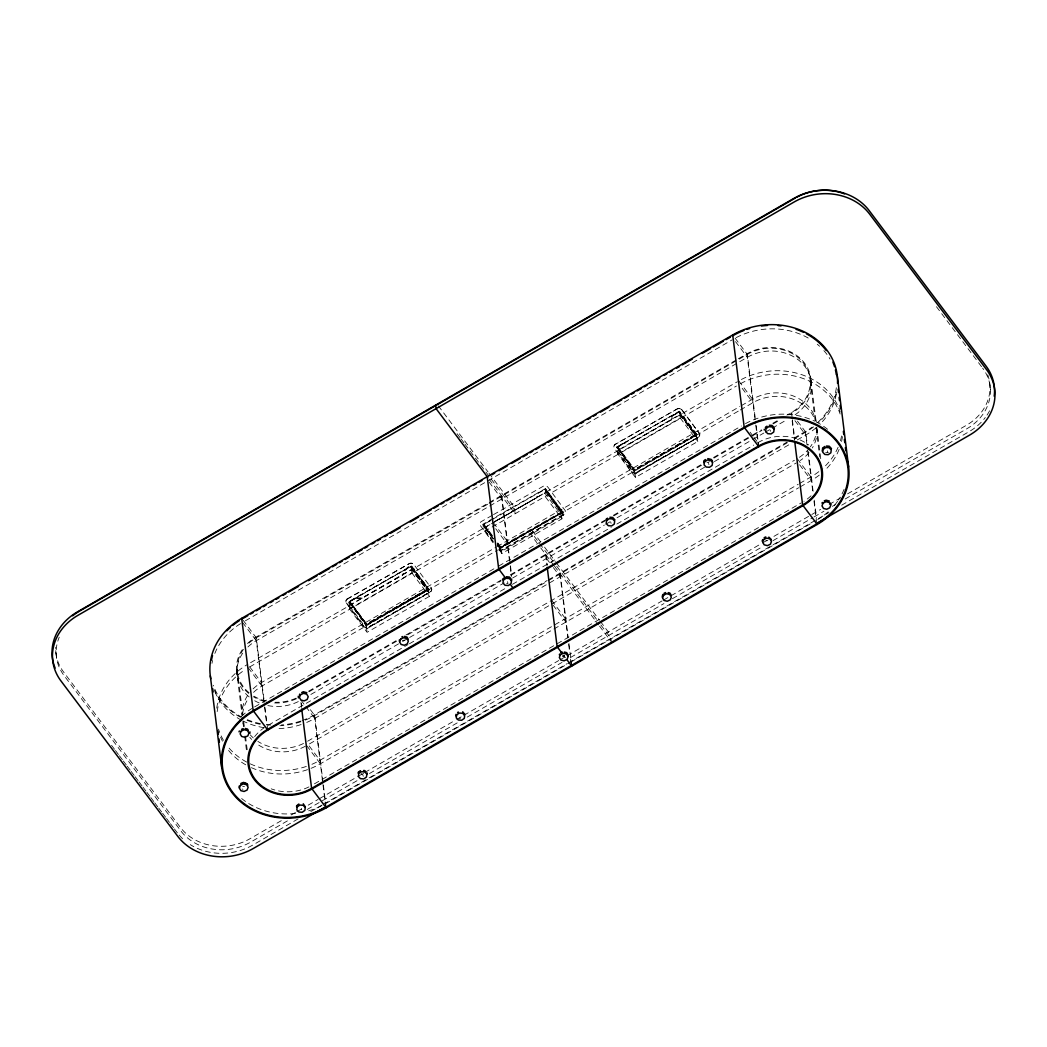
<?xml version="1.0" encoding="UTF-8"?>
<svg xmlns="http://www.w3.org/2000/svg" width="1047" height="1047" viewBox="0 0 1047 1047"><rect width="100%" height="100%" fill="white"/><g stroke="black" fill="none" stroke-linecap="round" stroke-linejoin="round"><path stroke-width="0.75" stroke-dasharray="5 3.75" d="M403.658 573.573C399.09 581.543 406.917 563.456 410.83 566.728L427.765 589.068M495.139 521.21L536.221 498.019L538.564 493.058L544.846 489.381L561.768 511.918L562.003 513.841M349.737 601.737L366.476 626.328M366.398 624.156L366.136 625.975M427.49 590.456L366.869 624.706L427.385 589.212L366.28 624.156L366.607 628.619L429.165 592.523L428.733 589.029L411.445 566.034L348.847 601.75L366.201 625.124L428.812 589.252L411.458 565.89L348.834 601.619M427.647 590.325L427.503 589.5M497.417 543.301L500.204 547.044L497.587 543.21M561.676 512.978L561.519 512.153M695.718 435.513L634.979 470.168M537.137 497.142L537.674 496.226M672.554 415.724L671.14 419.912M363.571 773.013L362.694 774.374L361.123 773.681M709.303 461.387L708.413 462.774L706.83 462.067M428.144 591.097L427.909 589.173L411.249 566.741L404.548 570.497M500.335 549.073L497.338 544.898M562.056 513.855L545.107 489.486L561.899 513.959L561.925 511.826L544.859 489.486L561.585 512.179M671.127 419.808L629.129 443.876C626.342 442.292 616.055 444.425 617.992 448.443L634.325 471.752L634.561 469.357L695.784 434.4L696.15 436.416L679.097 412.165L695.666 434.531M349.619 601.724L355.875 598.086L349.907 601.593L366.816 624.3M427.385 590.325L366.974 624.837M617.625 447.056L623.894 443.509M561.572 512.834L500.885 547.359L561.676 512.441M672.567 415.816L679.267 412.06L695.889 436.625M828.413 452.343L825.677 452.592M245.378 620.792L732.167 339.856M247.472 643.499A41.906 35.964 -7.1 0 1 255.861 637.204L736.996 359.527M738.41 358.702L746.877 353.821A41.906 35.964 -7.1 0 1 804.58 363.152A41.906 35.964 -7.1 0 1 791.571 413.29L792.186 418.146M487.693 504.235L256.293 637.78A41.095 35.258 -7.1 0 0 248.074 643.957M489.106 503.424L747.309 354.41A41.095 35.258 -7.1 0 1 803.887 363.558A41.095 35.258 -7.1 0 1 791.139 412.701L786.899 415.149M247.903 646.981A41.906 35.964 -7.1 0 1 256.293 640.699L747.309 357.315A41.906 35.964 -7.1 0 1 804.161 365.547A41.906 35.964 -7.1 0 1 794.581 415.175M349.318 605.637L348.887 602.143L411.445 566.034L428.825 589.382M635.45 477.445L635.019 473.964L617.429 450.55L679.817 414.547L697.407 437.947L697.839 441.441L635.45 477.445L617.861 454.045L616.919 447.449L679.49 411.34L696.765 434.335L697.21 437.829L634.639 473.938L617.364 450.943M493.229 541.273L483.492 528.316L483.06 524.835L491.187 520.137M492.548 519.351L545.448 488.818L562.972 512.14L563.404 515.634L501.016 551.638L499.066 549.047M349.057 605.428L411.445 569.424L429.048 592.838L429.479 596.319L367.091 632.323L349.502 608.922L349.057 605.428L366.659 628.841L367.091 632.323M250.599 662.672L737.389 381.736M483.492 528.316L490.271 524.403M491.475 523.709L545.88 492.312L545.448 488.818M349.502 608.922L411.89 572.918L411.445 569.424M617.861 454.045L680.249 418.028L679.477 411.209L616.853 447.082L634.207 470.443L696.818 434.584M249.618 666.978L736.407 386.042M253.125 688.861A41.906 35.964 -7.1 0 1 261.514 682.565L495.728 547.398M497.142 546.586L739.823 406.524M741.237 405.699L752.531 399.195A41.906 35.964 -7.1 0 1 816.097 421.444M428.733 589.029L366.175 625.138L348.887 602.143M696.765 434.335L634.207 470.443L616.919 447.449M501.016 551.638L500.584 548.144L562.972 512.14M253.557 692.355A41.906 35.964 -7.1 0 1 261.946 686.06L497.574 550.068M498.987 549.256L738.855 410.817M740.268 410.005L752.963 402.676A41.906 35.964 -7.1 0 1 815.247 420.397M501.879 553.497L501.448 550.002L561.519 515.333L544.728 492.98L545.16 496.474L561.951 518.815L501.879 553.497L499.079 549.767M366.659 628.841L429.048 592.838M635.019 473.964L697.407 437.947M254.604 706.921L494.459 568.495M498.699 566.047L741.381 425.985M308.59 691.203L396.067 640.712M405.948 635.005L501.893 579.632M510.36 574.751L604.891 520.189M613.359 515.307L700.836 464.816M713.531 457.487L751.628 435.5M753.042 434.688L761.509 429.807M772.791 423.289L778.444 420.03M309.022 691.779L396.499 641.301M407.793 634.783L500.911 581.033M510.792 575.34L605.323 520.778M613.791 515.896L702.681 464.593M713.975 458.076L761.941 430.382M773.236 423.878L780.29 419.808M788.757 414.913L791.571 413.29L791.139 412.701M310.867 694.462L401.171 642.348M402.585 641.523L408.225 638.264M409.639 637.453L504.17 582.891M512.637 578.009L604.355 525.084M605.768 524.272L611.409 521.013M617.049 517.755L704.526 467.263M714.407 461.57L751.092 440.394M752.505 439.583L763.787 433.065M765.2 432.254L770.841 428.995M772.254 428.171L786.362 420.03M268.333 725.191L408.016 644.572M409.429 643.761L506.787 587.576M512.428 584.318L611.199 527.308M616.84 524.063L753.709 445.067M302.099 720.572A67.662 58.056 -7.1 0 0 314.283 714.931L547.097 580.575M548.51 579.763L786.964 442.135M794.019 438.065L805.313 431.547A67.662 58.056 -7.1 0 0 812.132 427.084M787.409 442.724L314.728 715.52A68.487 58.763 -7.1 0 1 302.387 721.226M794.464 438.654L805.745 432.136A68.487 58.763 -7.1 0 0 816.595 424.454M306.732 722.417A67.662 58.056 -7.1 0 0 314.728 718.425L790.223 444.007M797.277 439.923L805.745 435.042A67.662 58.056 -7.1 0 0 817.537 426.509M307.622 741.224L794.411 460.287M309.467 743.894L796.257 462.957M311.941 764.297A67.662 58.056 -7.1 0 0 319.937 760.305L798.259 484.251M799.672 483.439L810.954 476.922A67.662 58.056 -7.1 0 0 819.068 471.464M251.411 767.673A67.662 58.056 -7.1 0 0 320.369 763.787L798.691 487.745M800.104 486.92L811.399 480.416A67.662 58.056 -7.1 0 0 822 472.93M314.44 783.837L554.308 645.41M557.122 643.774L801.23 502.9M281.29 820.678L250.154 838.647A50.675 43.477 -7.1 0 1 180.372 827.366L63.514 671.912A50.675 43.477 -7.1 0 1 55.713 647.373M291.197 814.959L295.45 812.511M296.864 811.687L302.531 808.415M308.184 805.156L318.105 799.437M319.518 798.612L356.32 777.371M357.734 776.56L363.401 773.288M364.814 772.477L455.419 720.179M456.832 719.368L462.499 716.096M463.913 715.284L558.758 660.539M560.171 659.728L565.838 656.456M567.252 655.644L662.097 600.899M663.51 600.088L761.195 543.707M762.609 542.896L766.849 540.448M773.929 536.365L820.652 509.392M829.145 504.497L840.466 497.953M847.547 493.87L966.46 425.252A50.675 43.477 -7.1 0 0 987.714 374.774M287.388 820.9L250.586 842.141A50.675 43.477 -7.1 0 1 180.817 830.86L63.946 675.394A50.675 43.477 -7.1 0 1 59.234 637.217M307.203 809.462L358.166 780.041M369.499 773.511L458.678 722.037M467.171 717.143L562.017 662.398M570.51 657.503L663.942 603.569M672.436 598.675L763.041 546.39M772.948 540.671L812.59 517.794M814.003 516.969L823.91 511.25M832.404 506.355L835.244 504.719M845.151 499L966.891 428.733A50.675 43.477 -7.1 0 0 982.623 368.112M298.081 818.911L252.772 845.06A54.784 47.01 -7.1 0 1 190.279 844.641M310.815 811.556L322.136 805.025M323.562 804.201L567.042 663.68M568.456 662.869L828.936 512.533M841.683 505.178L969.09 431.652A54.784 47.01 -7.1 0 0 985.292 417.517M325.355 803.743L569.45 662.856M570.864 662.044L812.132 522.793M677.605 408.696L614.969 444.425A3.612 3.102 -7.1 0 0 614.419 448.325L631.773 471.7A3.363 2.892 -7.1 0 0 635.948 472.681L698.571 436.952A3.363 2.892 -7.1 0 0 699.239 433.196L681.898 409.835A3.612 3.102 -7.1 0 0 677.605 408.696L614.995 444.556A3.612 3.102 -7.1 0 0 614.432 448.456M492.116 515.412L480.979 521.759A3.612 3.102 -7.1 0 0 480.429 525.659L480.442 525.79M493.503 514.614L543.615 486.03A3.612 3.102 -7.1 0 1 547.895 487.156L565.262 510.661A3.363 2.892 -7.1 0 1 564.582 514.286L501.971 550.146A3.363 2.892 -7.1 0 1 498.922 550.068A3.363 2.892 -7.1 0 0 501.958 550.015L501.971 550.146M346.963 599.106L409.586 563.378A3.612 3.102 -7.1 0 1 413.879 564.503L431.246 588.008A3.363 2.892 -7.1 0 1 430.579 591.751L367.955 627.493A3.363 2.892 -7.1 0 1 363.78 626.499L346.413 603.007A3.612 3.102 -7.1 0 1 346.963 599.106L346.976 599.237A3.612 3.102 -7.1 0 0 346.426 603.137M346.976 599.237L409.613 563.495A3.612 3.102 -7.1 0 1 413.892 564.634L413.892 564.634M616.853 447.082L679.49 411.34L696.831 434.714M672.868 415.567L678.849 412.152L695.509 434.584L634.194 469.71L617.534 447.278L634.194 469.71L634.639 473.938M497.312 543.746L500.217 547.777L562.841 512.035L545.474 488.543L482.85 524.272L493.464 538.682M490.703 520.595L483.923 524.246L483.884 525.175M492.169 537.15L483.74 524.756M617.992 448.443L634.482 471.66M349.685 601.868L366.345 624.3L349.685 601.868L349.986 603.124M411.118 567.068L427.739 589.265L427.987 591.189L411.013 566.78M484.172 525.686L493.778 539.794M411.55 567.998L427.542 590.94M496.33 520.778L536.221 498.019M355.875 598.19L362.301 598.125L402.192 575.274M632.362 468.088L633.448 469.239L632.768 468.258M695.012 434.112L694.096 432.869M498.372 545.422L499.458 546.56M560.106 510.203L561.022 511.433M364.356 622.769L365.442 623.907L364.762 622.939M425.92 587.642L426.836 588.872M561.676 511.865L500.571 546.678L496.88 541.692M500.204 547.044L500.44 548.968L497.495 544.806M427.477 589.16L366.542 623.933L349.894 601.502M500.217 547.777L562.841 512.035M699.239 433.196L699.252 433.327A3.363 2.892 -7.1 0 1 698.598 437.083L635.948 472.681M431.246 588.008L431.233 587.877A3.363 2.892 -7.1 0 1 430.566 591.62L367.955 627.493M362.301 598.125L356.7 598.046M678.849 412.152L695.758 434.584L695.993 436.507M765.998 540.775L767.804 540.605M402.886 640.398L404.692 640.227M242.682 786.598L244.488 786.428M402.899 640.371L404.679 640.214M506.604 583.467L508.044 583.572M459.149 718.163L460.588 718.268M242.093 789.045L242.969 789.268M936.463 306.719L981.628 366.803M735.112 338.168L747.309 354.41L755.384 419.166M797.461 421.116L805.745 432.136L807.355 445.093M735.544 341.649L747.309 357.315M794.948 420.685L805.745 435.042M738.802 380.925L752.531 399.195M797.225 458.651L810.954 476.922M742.179 388.332L752.963 402.676M799.62 464.75L811.399 480.416M750.097 432.189L753.029 436.102M754.01 437.41L756.955 441.324M679.922 414.834L697.21 437.829M680.249 418.028L697.839 441.441M545.88 492.312L563.404 515.634M438.366 405.883L487.981 471.883M488.949 473.179L514.247 506.827L515.124 513.802L489.603 479.853M540.605 541.888L531.784 530.148L532.216 533.63M544.532 547.11L555.329 561.467M556.31 562.776L599.473 620.204M600.455 621.512L608.307 631.943L608.739 635.437M457.107 433.72L460.039 437.62M461.007 438.915L463.939 442.802M464.907 444.111L514.679 510.321M553.065 561.375L531.483 532.661L531.915 536.156L536.823 542.673M556.742 566.27L597.196 620.086M600.886 624.994L610.925 638.356L611.369 641.837L599.591 626.185M540.749 547.895L553.915 565.419M554.478 566.165L598.609 624.876M489.054 482.039L501.801 499M546.508 558.47L552.384 566.296M553.366 567.605L560.237 576.74M493.281 522.61L507.023 540.88M551.717 600.35L565.445 618.607M495.689 528.709L507.455 544.375M553.13 605.14L565.89 622.101M483.06 524.835L493.765 539.074M497.665 544.257L500.584 548.144M493.045 538.825L484.643 527.649L485.075 531.143L493.477 542.32M497.718 545.029L501.448 550.002M563.443 655.095L565.406 657.712M429.165 592.523L411.89 569.529L411.458 565.89M411.89 572.918L429.479 596.319M243.113 620.243L256.293 637.78L264.158 700.927M310.37 709.709L314.728 715.52L323.196 783.522M242.564 622.428L256.293 640.699M300.986 700.155L304.913 705.377M305.894 706.686L314.728 718.425M249.736 666.913L261.514 682.565M309.153 745.948L319.937 760.305M248.218 667.79L261.946 686.06M306.64 745.529L320.369 763.787M111.545 745.333L114.489 749.246M115.471 750.555L118.429 754.468M119.41 755.777L122.355 759.703M123.337 761.012L126.281 764.925M127.263 766.234L130.208 770.147M131.189 771.456L134.134 775.382M135.115 776.678L138.06 780.604M139.042 781.913L141.986 785.826M142.968 787.135L145.926 791.048M146.907 792.357L149.852 796.283M150.833 797.592L153.778 801.505M154.76 802.813L157.704 806.727M158.686 808.035L161.631 811.962M162.612 813.257L165.557 817.183M166.538 818.492L169.483 822.405M170.465 823.714L173.422 827.627M174.404 828.936L177.349 832.862M681.898 409.835L699.252 433.327M617.9 446.82L634.561 469.357M616.84 446.951L634.194 470.312M492.247 535.462L483.91 524.154L483.57 524.848M492.038 535.737L483.544 524.612L491.868 535.828M480.429 525.659L492.98 542.66M346.413 603.007L363.78 626.499M618.162 448.352L617.73 447.422M411.707 567.906L411.275 566.977M632.532 467.996L633.291 469.331M498.778 545.592L499.301 546.652M364.526 622.677L365.272 623.999M827.287 450.812L827.654 452.095M770.173 430.029L770.54 431.325M708.597 463.402L708.963 464.685M610.728 522.047L611.095 523.33M507.494 581.635L507.86 582.917M362.89 775.029L363.257 776.311M301.327 808.389L301.693 809.671M989.965 385.911L990.397 389.392M811.019 380.755L816.058 421.234M816.869 427.713L820.9 460.091M810.195 380.807L815.247 421.287M816.045 427.765L819.683 456.911M808.166 451.571L813.205 492.051M814.213 500.139L816.438 517.951M805.313 431.547L806.923 444.504M807.734 450.982L812.773 491.462M813.977 501.173L816.608 522.231M792.383 419.768L794.804 439.19M792.147 420.802L794.568 440.224M756.183 425.645L758.604 445.08M746.877 353.821L755.554 423.446M755.751 425.069L758.368 446.114M561.519 515.333L561.951 518.815M560.237 573.821L568.102 636.969M568.914 643.447L571.727 666.114M559.805 573.246L567.867 638.016M568.678 644.494L569.686 652.582M570.484 659.06L571.296 665.539M546.063 554.975L547.28 564.686M545.631 554.4L547.044 565.733M501.801 496.095L510.282 564.097M510.478 565.72L511.682 575.431M501.369 495.519L509.431 560.276M510.242 566.754L511.446 576.465M323.405 785.145L326.023 806.19M314.283 714.931L322.764 782.934M322.96 784.556L325.578 805.614M301.366 703.139L301.772 706.385M300.921 702.563L301.536 707.419M264.97 707.406L267.587 728.463M255.861 637.204L264.328 705.207M264.525 706.83L266.553 723.019M237.237 669.687L242.878 715.022M243.689 721.501L244.291 726.356M245.508 736.067L247.314 750.647M236.413 669.74L242.066 715.075A41.906 35.964 -7.1 0 1 248.375 694.37M243.074 723.176L243.48 726.409M244.684 736.12L246.699 752.322M55.727 650.619L56.158 654.113M836.409 392.154A68.487 58.763 -7.1 0 1 818.859 422.412M836.344 387.73A67.662 58.056 -7.1 0 1 817.105 423.014M300.96 721.723A68.487 58.763 -7.1 0 1 279.942 725.741M260.193 724.315A68.487 58.763 -7.1 0 1 245.98 719.904M240.588 717.313A68.487 58.763 -7.1 0 1 214.347 689.973M300.685 721.056A67.662 58.056 -7.1 0 1 281.434 724.943M270.833 724.995A67.662 58.056 -7.1 0 1 266.344 724.589M260.415 723.634A67.662 58.056 -7.1 0 1 245.325 718.818M242.446 717.444A67.662 58.056 -7.1 0 1 213.379 685.314M296.105 698.14A41.095 35.258 -7.1 0 1 275.256 702.262M266.239 701.11A41.095 35.258 -7.1 0 1 253.95 696.203M249.121 692.774A41.095 35.258 -7.1 0 1 243.428 649.362M296.458 698.768A41.906 35.964 -7.1 0 1 272.076 702.786M264.511 701.425A41.906 35.964 -7.1 0 1 253.466 696.792M248.728 693.454A41.906 35.964 -7.1 0 1 243.585 647.844M844.078 489.342A67.662 58.056 -7.1 0 1 838.425 500.047M837.561 501.317A67.662 58.056 -7.1 0 1 833.713 506.198M828.164 511.826A67.662 58.056 -7.1 0 1 817.772 519.521M745.49 423.629A67.662 58.056 -7.1 0 1 814.618 421.156M816.058 421.849A67.662 58.056 -7.1 0 1 827.902 429.558M811.032 495.794A41.906 35.964 -7.1 0 1 803.939 501.317M757.936 442.619A41.906 35.964 -7.1 0 1 808.65 444.949M321.442 805.837A67.662 58.056 -7.1 0 1 307.425 811.176M295.516 813.454A67.662 58.056 -7.1 0 1 241.661 798.534M241.386 716.266A67.662 58.056 -7.1 0 1 251.79 708.57M308.93 786.912A41.906 35.964 -7.1 0 1 271.212 788.823M254.643 736.643A41.906 35.964 -7.1 0 1 264.354 727.613M836.331 394.091A67.662 58.056 -7.1 0 1 819.84 424.336M736.172 337.618A67.662 58.056 -7.1 0 1 810.954 339.673M817.275 344.254A67.662 58.056 -7.1 0 1 819.592 346.269M823.884 350.614A67.662 58.056 -7.1 0 1 830.049 359.042M301.117 724.55A67.662 58.056 -7.1 0 1 275.793 728.633M263.805 727.652A67.662 58.056 -7.1 0 1 242.878 720.925M241.464 720.192A67.662 58.056 -7.1 0 1 214.975 691.858M211.978 663.366A67.662 58.056 -7.1 0 1 212.593 660.487M214.844 653.433A67.662 58.056 -7.1 0 1 241.163 623.253M298.303 701.595A41.906 35.964 -7.1 0 1 266.435 705.285M259.198 702.956A41.906 35.964 -7.1 0 1 253.898 700.273M249.16 696.936A41.906 35.964 -7.1 0 1 243.166 652.503M841.552 435.971A67.662 58.056 -7.1 0 1 839.197 444.53M838.097 447.291A67.662 58.056 -7.1 0 1 822.759 468.389M741.381 379.498A67.662 58.056 -7.1 0 1 840.218 412.112M816.699 427.673A41.906 35.964 -7.1 0 1 810.365 446.847M809.501 448.011A41.906 35.964 -7.1 0 1 798.521 457.879M842.429 436.586A67.662 58.056 -7.1 0 1 841.369 442.344M839.105 449.399A67.662 58.056 -7.1 0 1 824.355 470.81M740.517 383.686A67.662 58.056 -7.1 0 1 840.139 414.036M817.105 429.61A41.906 35.964 -7.1 0 1 812.341 447.959M809.03 452.631A41.906 35.964 -7.1 0 1 800.235 460.536M306.339 766.43A67.662 58.056 -7.1 0 1 248.087 762.805M246.686 762.072A67.662 58.056 -7.1 0 1 227.696 746.419M223.482 740.308A67.662 58.056 -7.1 0 1 218.522 729.118M216.742 708.125A67.662 58.056 -7.1 0 1 247.773 664.308M303.512 743.475A41.906 35.964 -7.1 0 1 257.863 741.381M253.282 737.886A41.906 35.964 -7.1 0 1 250.272 734.863M245.731 764.794A67.662 58.056 -7.1 0 1 227.225 748.736M222.474 741.197A67.662 58.056 -7.1 0 1 220.616 737.219M217.174 711.62A67.662 58.056 -7.1 0 1 245.417 669.491M305.318 746.262A41.906 35.964 -7.1 0 1 257.091 744.051M251.66 739.391A41.906 35.964 -7.1 0 1 249.788 737.284M243.859 726.317A41.906 35.964 -7.1 0 1 242.799 721.71M242.642 713.884A41.906 35.964 -7.1 0 1 248.806 697.865M989.572 410.804A54.784 47.01 -7.1 0 1 986.248 416.235M182.61 838.726A54.784 47.01 -7.1 0 1 178.304 834.079M677.618 408.827A3.612 3.102 -7.1 0 1 681.911 409.966M403.959 640.62L403.121 640.528L403.959 640.62M564.412 655.788L562.645 655.959L564.438 655.815M563.692 656.194L562.854 656.116L563.692 656.194"/><path stroke-width="1.5" d="M298.251 696.203L298.382 697.891M296.55 806.583L296.694 805.575M305.41 807.001L303.25 803.782M358.113 773.223L358.257 772.202M367.091 772.843L366.437 777.044L363.78 778.916L360.443 778.667L358.362 776.455L358.768 773.563L361.424 771.691L364.762 771.927L366.843 774.139M455.785 715.939L456.008 714.342M502.717 579.829L502.861 578.808M511.695 579.449L511.041 583.65L508.384 585.522L505.047 585.273L502.966 583.061L503.371 580.169L506.028 578.297L509.365 578.533L511.446 580.745M605.951 520.241L606.095 519.233M703.676 462.617L703.964 460.575M712.641 462.355L712.235 460.615M765.422 428.001L765.54 427.215M774.374 427.857L773.707 432.045L771.063 433.929L767.713 433.68L765.645 431.469L766.051 428.576L768.694 426.692L772.045 426.94L774.126 429.152M822.209 451.165L822.432 449.582M822.51 449.006L822.654 447.998M823.413 448.941L823.518 448.142M249.906 733.306L249.919 731.84M239.096 786.192L239.331 787.841M299.455 694.842L299.756 694.082M399.3 639.979L399.548 641.641M559.334 654.807L559.622 654.035M568.076 656.194L567.84 654.532M662.28 595.979L662.398 597.444M662.568 595.22L662.869 594.46M762.124 541.116L762.713 539.598M822.013 503.201L822.301 502.442M830.742 504.602L830.624 503.136M239.017 731.827L239.344 731.002M503.594 578.297L504.314 577.787M606.828 518.723L607.548 518.2M704.696 460.065L705.416 459.554M766.26 426.705L766.993 426.194M297.413 805.064L298.866 804.031M358.977 771.691L360.43 770.671M823.387 447.488L824.84 446.454M457.578 712.536L458.298 712.012M795.55 197.883L79.232 611.278A50.675 43.477 -7.1 0 0 72.623 615.793M243.532 618.123L247.773 615.675M250.586 614.052L253.413 612.416M256.24 610.794L260.467 608.346M263.294 606.723L266.108 605.087M270.348 602.653L273.162 601.017M275.989 599.394L278.816 597.758M283.043 595.324L285.87 593.688M288.684 592.065L298.565 586.359M308.446 580.666L316.914 575.771M319.728 574.149L329.609 568.442M332.436 566.82L336.663 564.372M339.49 562.749L342.304 561.113M345.13 559.491L349.358 557.043M352.185 555.42L354.998 553.798M357.825 552.162L362.066 549.714M364.88 548.091L367.706 546.469M371.934 544.021L374.761 542.385M377.574 540.762L380.401 539.14M384.642 536.692L387.455 535.056M390.282 533.433L400.15 527.727M410.031 522.034L418.499 517.153M421.326 515.517L431.194 509.824M434.021 508.188L438.248 505.74M441.075 504.117L443.902 502.495M446.716 500.859L450.956 498.411M453.77 496.788L456.597 495.166M459.411 493.53L463.651 491.095M466.478 489.459L469.292 487.837M473.532 485.389L476.346 483.766M479.173 482.13L481.986 480.508M491.868 474.801L494.694 473.179M498.922 470.731L507.389 465.85M511.617 463.402L520.084 458.521M522.911 456.885L527.138 454.45M529.965 452.814L532.792 451.192M535.606 449.556L539.846 447.121M542.66 445.485L545.487 443.863M548.314 442.227L552.541 439.792M555.368 438.156L558.182 436.534M561.009 434.898L565.236 432.463M568.063 430.827L570.89 429.205M575.117 426.757L577.944 425.134M580.758 423.498L583.585 421.876M587.812 419.428L590.639 417.805M593.453 416.169L596.28 414.547M600.52 412.099L608.974 407.218M613.215 404.77L621.682 399.889M624.496 398.253L628.737 395.818M631.55 394.182L634.377 392.56M637.204 390.924L641.431 388.489M644.258 386.853L647.072 385.231M649.899 383.595L654.126 381.16M656.953 379.524L659.78 377.902M664.007 375.454L666.834 373.831M669.648 372.195L672.475 370.573M676.702 368.125L679.529 366.502M682.356 364.866L692.224 359.173M702.105 353.467L710.573 348.586M713.387 346.95L723.268 341.257M726.095 339.621L730.322 337.186M267.796 730.073L758.813 446.703A41.095 35.258 -7.1 0 1 815.377 455.838A41.095 35.258 -7.1 0 1 802.63 504.994L311.613 788.378A41.095 35.258 -7.1 0 1 255.049 779.23A41.095 35.258 -7.1 0 1 267.796 730.073L253.178 710.651L241.687 618.358L732.704 334.975A68.487 58.763 -7.1 0 1 803.245 331.375A68.487 58.763 -7.1 0 1 837.521 383.385M323.994 807.695L253.204 848.541A54.784 47.01 -7.1 0 1 177.781 836.344L60.922 680.89A54.784 47.01 -7.1 0 1 77.91 615.348L794.228 201.94A54.784 47.01 -7.1 0 1 869.651 214.138L986.523 369.604A54.784 47.01 -7.1 0 1 969.522 435.146L818.047 522.558M326.219 807.813L817.236 524.429A68.487 58.763 -7.1 0 0 838.49 442.515A68.487 58.763 -7.1 0 0 744.208 427.268L253.178 710.651A68.487 58.763 -7.1 0 0 231.937 792.566A68.487 58.763 -7.1 0 0 326.219 807.813L311.613 788.378L301.732 709.041M401.826 636.929L402.65 636.55M301.693 692.564L302.518 692.172M302.727 692.721L304.258 692.643M241.569 729.327L243.218 728.568M824.238 500.911L825.062 500.531M825.285 501.081L826.816 501.003M764.127 537.687L765.776 536.928M240.797 783.522L242.446 782.75M663.981 593.309L665.63 592.55M560.747 652.896L562.396 652.137M769.349 425.226L772.097 425.422L773.55 426.98M826.476 446.009L829.224 446.205L831.501 448.64M707.785 458.599L711.096 459.397M609.917 517.244L612.665 517.44L614.942 519.875M506.683 576.818L509.431 577.028L510.884 578.585M506.002 577.342L506.722 577.394M363.911 770.356L365.547 771.194M363.558 770.893L364.277 770.945M825.887 500.152L829.394 501.042M768.838 537.111L771.325 539.519M668.208 592.615L669.949 593.06M564.333 652.032L566.715 652.647L567.539 654.035M404.351 636.393L406.982 637.06L408.212 639.154M303.342 691.792L306.836 692.682M245.168 728.463L247.537 729.078L248.361 730.466M243.27 782.371L244.396 782.659M245.522 782.947L247.184 783.967M245.077 783.444L246.071 783.693M711.253 459.568L711.986 460.353M462.695 711.764L463.415 712.549M464.148 713.321L464.96 714.198M758.813 446.703L744.208 427.268L732.704 334.975L733.149 335.55A67.662 58.056 -7.1 0 1 743.933 330.446M817.236 524.429L802.63 504.994L794.765 441.847M487.797 477.458L436.076 408.644L435.631 405.163M505.02 577.368L498.699 568.953L487.195 476.66M510.897 585.194L513.305 588.388M561.48 652.49L557.122 646.693L547.241 567.343M567.369 660.317L571.727 666.114M242.132 618.934L241.687 618.358A68.487 58.763 -7.1 0 0 210.787 678.77M670.551 594.068L671.192 595.154M247.367 784.268L247.89 785.158M837.116 374.59L848.62 466.883M838.124 389.275L838.516 392.52M839.131 397.376L839.524 400.608M840.139 405.464L840.545 408.71M843.359 431.377L843.764 434.61M844.366 439.465L844.772 442.711M845.374 447.566L845.78 450.799M212.75 688.743L213.143 691.975M217.985 730.832L218.391 734.078M218.993 738.933L219.399 742.166M210.316 675.891L221.807 768.184M764.245 429.296L764.284 430.068M796.95 197.098A50.675 43.477 -7.1 0 1 844.615 193.904M746.747 329.425A67.662 58.056 -7.1 0 1 749.613 328.522M761.483 326.023A67.662 58.056 -7.1 0 1 767.516 325.46M778.091 325.604A67.662 58.056 -7.1 0 1 781.088 325.905M796.047 329.295A67.662 58.056 -7.1 0 1 803.559 332.344M806.399 333.784A67.662 58.056 -7.1 0 1 826.305 350.614M832.902 362.118A67.662 58.056 -7.1 0 1 834.564 366.738M835.414 369.905A67.662 58.056 -7.1 0 1 836.304 374.708M211.533 659.885A67.662 58.056 -7.1 0 1 212.528 655.566M226.911 630.765A67.662 58.056 -7.1 0 1 230.327 627.467M232.761 625.386A67.662 58.056 -7.1 0 1 239.331 620.635M994.218 396.172A54.784 47.01 -7.1 0 0 986.078 366.11L869.219 210.656A54.784 47.01 -7.1 0 0 793.796 198.459L77.478 611.854A54.784 47.01 -7.1 0 0 55.138 668.078M297.204 806.923L296.798 809.815L298.866 812.04L302.217 812.276L304.86 810.404L305.266 807.512L303.198 805.3L299.848 805.051L297.204 806.923M456.636 714.918L456.23 717.81L458.311 720.022L461.648 720.271L464.305 718.386L464.711 715.494L462.63 713.282L459.293 713.033L456.636 714.918M606.606 520.581L606.2 523.474L608.281 525.699L611.618 525.934L614.275 524.063L614.681 521.17L612.613 518.959L609.262 518.71L606.606 520.581M704.474 461.936L704.068 464.829L706.149 467.054L709.486 467.289L712.143 465.418L712.549 462.525L710.481 460.3L707.131 460.065L704.474 461.936M823.164 449.346L822.759 452.239L824.84 454.463L828.177 454.699L830.834 452.828L831.239 449.935L829.172 447.71L825.821 447.475L823.164 449.346M241.203 731.12L240.143 733.908L241.648 736.46L244.841 737.271L247.851 735.884L248.924 733.096L247.419 730.544L244.226 729.733L241.203 731.12M240.444 785.315L239.37 788.103L240.875 790.655L244.069 791.467L247.092 790.066L248.152 787.279L246.647 784.74L243.454 783.915L240.444 785.315M300.502 694.737L299.442 697.524L300.947 700.077L304.14 700.888L307.151 699.488L308.224 696.7L306.719 694.161L303.512 693.336L300.502 694.737M400.648 639.115L399.574 641.903L401.08 644.442L404.273 645.253L407.296 643.866L408.356 641.078L406.851 638.526L403.658 637.715L400.648 639.115M560.381 654.689L559.32 657.477L560.826 660.029L564.019 660.84L567.029 659.453L568.102 656.665L566.597 654.113L563.391 653.302L560.381 654.689M663.615 595.115L662.555 597.902L664.06 600.441L667.253 601.266L670.263 599.866L671.336 597.078L669.831 594.526L666.638 593.714L663.615 595.115M763.76 539.48L762.687 542.267L764.192 544.82L767.399 545.631L770.409 544.244L771.469 541.456L769.964 538.904L766.77 538.093L763.76 539.48M823.06 503.097L821.987 505.884L823.492 508.436L826.685 509.248L829.708 507.847L830.768 505.06L829.263 502.521L826.07 501.696L823.06 503.097M744.639 427.843L253.623 711.227A67.662 58.056 -7.1 0 0 232.63 792.173A67.662 58.056 -7.1 0 0 325.787 807.224L816.804 523.84A67.662 58.056 -7.1 0 0 837.796 442.907A67.662 58.056 -7.1 0 0 744.639 427.843M758.368 446.114L267.351 729.497A41.906 35.964 -7.1 0 0 254.356 779.635A41.906 35.964 -7.1 0 0 312.058 788.954L803.075 505.583A41.906 35.964 -7.1 0 0 816.071 455.445A41.906 35.964 -7.1 0 0 758.368 446.114"/></g></svg>
